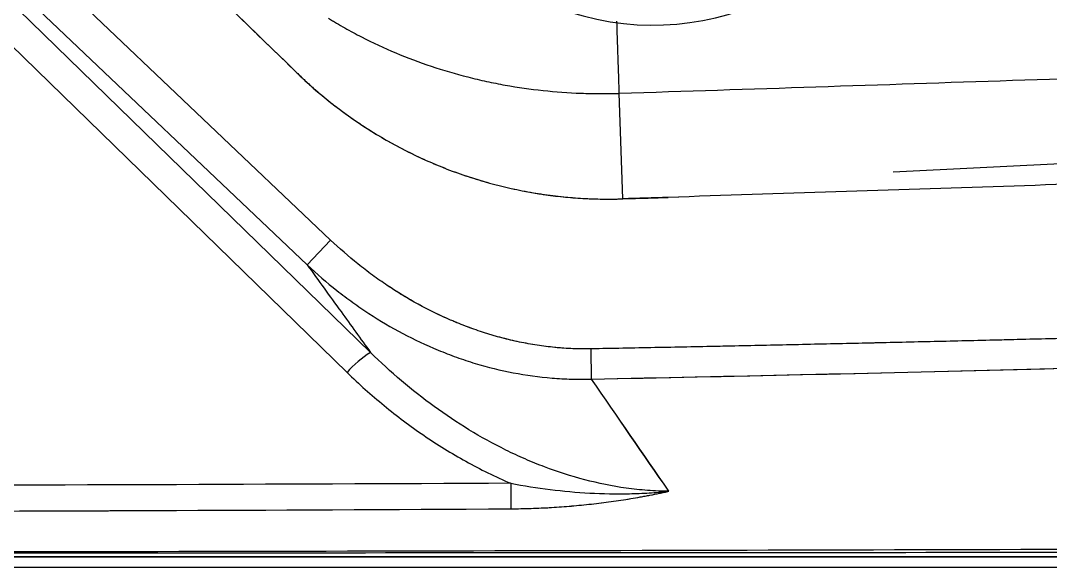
# Model space of a CAD drawing. Extents: x 412 to 492, y 622 to 766.
# Drawn here: x 458.95 to 466.44, y 642.76 to 646.73 of the extents above; entities that cross this region are included whole.
import ezdxf

# ---------------------------------------------------------------- set-up
doc = ezdxf.new("R2010")
doc.units = 0
doc.header["$MEASUREMENT"] = 0
doc.layers.add('1', color=4, linetype='Continuous')
doc.layers.add('GEOMETRY', color=4, linetype='Continuous', lineweight=25)

# ---------------------------------------------------------------- blocks, each defined once
blk = doc.blocks.new('2024 Beam 220V LL')
at = {"layer": 'GEOMETRY'}
for p, q in [((49.2512, 2.3777), (46.0107, 5.454)), ((45.8399, 5.2741), (49.0804, 2.1978)), ((49.5415, 1.5615), (45.7841, 5.2153)), ((45.6133, 5.0702), (49.3706, 1.4163)), ((65.6728, 3.4941), (53.3406, 2.8702)), ((51.3754, 2.6769), (51.3503, 3.4436)), ((49.2512, 2.3777), (49.0804, 2.1978)), ((51.1486, 1.368), (51.1445, 1.587)), ((77.49, 0), (2.898, 0))]:
    blk.add_line(p, q, dxfattribs=at)
at = {"layer": 'GEOMETRY', "flags": 128}
blk.add_lwpolyline([(51.3754, 2.6769), (51.5603, 2.6829), (51.7055, 2.6877)], dxfattribs=at)
at = {"layer": 'GEOMETRY'}
for centre, radius, start, end in [((51.594, 5.894), 1.955, 165, 75), ((49.9393, 0.9202), 0.7547, 121.81403, 138.8968), ((237.0378, 1.5048), 186.4791, 180.274594, 180.33158)]:
    blk.add_arc(centre, radius, start, end, dxfattribs=at)
for points, knots in [([(46.5277, 5.9959), (46.7822, 5.7492), (47.3121, 5.2357), (48.1381, 4.4346), (48.7095, 3.8801), (49.0057, 3.5928)], [0, 0, 0, 0, 0.308013, 0.641347, 1, 1, 1, 1]), ([(49.2349, 3.9892), (49.2398, 3.9862), (49.2448, 3.9831), (49.2547, 3.9771), (49.2695, 3.9681), (49.3042, 3.9474), (49.3342, 3.9301), (49.3944, 3.8961), (49.4349, 3.8744), (49.5575, 3.8115), (49.6407, 3.7728), (49.8944, 3.6664), (50.0691, 3.608), (50.2943, 3.5506), (50.3396, 3.5399), (50.4303, 3.5203), (50.4757, 3.5113), (50.6123, 3.4868), (50.7038, 3.4738), (50.8873, 3.4541), (50.9794, 3.4475), (51.1181, 3.4424), (51.1644, 3.4415), (51.234, 3.4413), (51.2688, 3.4416), (51.3095, 3.4424), (51.327, 3.4428), (51.3386, 3.4432), (51.3445, 3.4433), (51.3503, 3.4435)], [0, 0, 0, 0, 0.007813, 0.007813, 0.015625, 0.03125, 0.0625, 0.0625, 0.125, 0.125, 0.25, 0.25, 0.5, 0.5, 0.5625, 0.5625, 0.625, 0.625, 0.75, 0.75, 0.875, 0.875, 0.9375, 0.9375, 0.96875, 0.984375, 0.992187, 0.992187, 1, 1, 1, 1]), ([(51.3503, 3.4437), (51.3486, 3.4921), (51.3454, 3.5891), (51.3393, 3.7711), (51.3348, 3.9056), (51.3328, 3.9668)], [0, 0, 0, 0, 0.352712, 0.705424, 1, 1, 1, 1]), ([(51.3503, 3.4437), (52.3034, 3.4752), (53.2565, 3.5066), (54.6862, 3.5538), (55.1627, 3.5695), (56.1158, 3.6007), (56.5924, 3.6164), (57.0689, 3.6329)], [0, 0, 0, 0, 0.5, 0.5, 0.75, 0.75, 1, 1, 1, 1]), ([(49.0057, 3.5928), (49.0144, 3.5844), (49.0318, 3.5675), (49.0583, 3.5427), (49.0851, 3.5182), (49.112, 3.4939), (49.1393, 3.47), (49.1668, 3.4465), (49.1945, 3.4232), (49.2225, 3.4002), (49.2507, 3.3776), (49.2792, 3.3553), (49.308, 3.3333), (49.337, 3.3116), (49.3662, 3.2902), (49.3957, 3.2692), (49.4255, 3.2485), (49.4555, 3.2281), (49.4857, 3.208), (49.5518, 3.1652), (49.6552, 3.1025), (49.7988, 3.0251), (49.9461, 2.955), (50.0968, 2.8924), (50.2505, 2.8374), (50.4066, 2.7902), (50.565, 2.7509), (50.6955, 2.7254), (50.7971, 2.7093), (50.869, 2.6995), (50.941, 2.6914), (51.0132, 2.6849), (51.0854, 2.68), (51.1577, 2.6767), (51.2302, 2.6751), (51.3028, 2.675), (51.3511, 2.6762), (51.3754, 2.6769)], [0, 0, 0, 0, 0.013928, 0.027843, 0.041746, 0.055638, 0.069522, 0.083398, 0.09727, 0.111138, 0.125005, 0.138871, 0.152739, 0.166611, 0.180488, 0.194372, 0.208265, 0.222169, 0.236084, 0.250013, 0.312586, 0.375003, 0.437423, 0.500002, 0.562575, 0.624992, 0.687411, 0.74999, 0.777833, 0.805628, 0.833387, 0.861127, 0.888859, 0.916599, 0.94436, 0.972156, 1, 1, 1, 1]), ([(49.0057, 3.5928), (49.1623, 3.4408), (49.3325, 3.3059), (49.7001, 3.0706), (49.8938, 2.9724), (50.3009, 2.815), (50.5103, 2.7574), (50.9406, 2.6844), (51.1572, 2.6697), (51.3754, 2.6769)], [0, 0, 0, 0, 0.25, 0.25, 0.5, 0.5, 0.75, 0.75, 1, 1, 1, 1]), ([(58.6912, 2.9224), (57.989, 2.8961), (57.2866, 2.8712), (56.1759, 2.8339), (55.7687, 2.8207), (54.9566, 2.7942), (54.5503, 2.7809), (53.331, 2.7409), (52.4082, 2.7107), (51.4854, 2.6805), (51.3754, 2.6769)], [0.8123063, 0.8123063, 0.8123063, 0.8123063, 0.8654686, 0.8654686, 0.8963782, 0.8963782, 0.9272878, 0.9272878, 0.989107, 0.9974792, 0.9974792, 0.9974792, 0.9974792]), ([(58.6912, 2.9224), (57.989, 2.8961), (57.2866, 2.8712), (56.1759, 2.8339), (55.7687, 2.8207), (54.9566, 2.7942), (54.5503, 2.7809), (53.331, 2.7409), (52.5182, 2.7143), (51.7055, 2.6877)], [0.8123063, 0.8123063, 0.8123063, 0.8123063, 0.8654686, 0.8654686, 0.8963782, 0.8963782, 0.9272878, 0.9272878, 0.989107, 0.989107, 0.989107, 0.989107]), ([(51.1486, 1.368), (53.1362, 1.4074), (55.2729, 1.4606), (57.7004, 1.5375), (57.8436, 1.5421), (58.1334, 1.5515), (58.2797, 1.5563), (58.7228, 1.571), (59.0239, 1.5813), (59.6373, 1.6028), (59.9497, 1.6139), (60.4266, 1.6315), (60.587, 1.6374), (60.9106, 1.6496), (61.0732, 1.6558), (61.9048, 1.6879), (62.6257, 1.7169), (63.5965, 1.7583), (63.7941, 1.7668), (64.0957, 1.78), (64.1971, 1.7845), (64.3506, 1.7913), (64.4023, 1.7936), (64.5099, 1.7984), (64.5653, 1.8009), (65.0786, 1.8239), (65.6384, 1.8497), (66.6334, 1.8975), (66.991, 1.9151), (67.4223, 1.9367), (67.4706, 1.9391), (67.568, 1.944), (67.6174, 1.9465), (67.7647, 1.954), (67.8611, 1.9589), (68.1454, 1.9735), (68.328, 1.9829), (69.2071, 2.0289), (69.8012, 2.0614), (70.4074, 2.0951), (70.5219, 2.1015), (70.6833, 2.1106), (70.7354, 2.1136), (70.8362, 2.1193), (70.8847, 2.122), (71.1211, 2.1355), (71.3076, 2.1462), (71.8592, 2.1782), (72.2164, 2.1993), (72.9098, 2.2409), (73.246, 2.2614), (73.7345, 2.2916), (73.8947, 2.3016), (74.131, 2.3165), (74.2099, 2.3215), (74.3621, 2.3311), (74.4354, 2.3357), (75.0708, 2.3762), (75.4589, 2.4018), (75.7763, 2.4227), (75.838, 2.4268), (75.8578, 2.4281), (75.8595, 2.4283), (75.8634, 2.4285), (75.8653, 2.4286), (75.871, 2.429), (75.8749, 2.4293), (75.8864, 2.43), (75.894, 2.4306), (75.9323, 2.4331), (75.9628, 2.4351), (76.0544, 2.4412), (76.1151, 2.4453), (76.2968, 2.4573), (76.4167, 2.4653), (76.6503, 2.4808), (76.7645, 2.4884), (77.0972, 2.5106), (77.3063, 2.5247), (77.5024, 2.5383)], [0, 0, 0, 0, 0.125, 0.125, 0.132812, 0.132812, 0.140625, 0.140625, 0.15625, 0.15625, 0.171875, 0.171875, 0.179688, 0.179688, 0.1875, 0.1875, 0.21875, 0.21875, 0.226562, 0.226562, 0.230469, 0.230469, 0.232422, 0.232422, 0.234375, 0.234375, 0.25, 0.25, 0.257812, 0.257812, 0.258789, 0.258789, 0.259766, 0.259766, 0.261719, 0.261719, 0.265625, 0.265625, 0.28125, 0.28125, 0.285156, 0.285156, 0.287109, 0.287109, 0.289062, 0.289062, 0.296875, 0.296875, 0.3125, 0.3125, 0.328125, 0.328125, 0.335938, 0.335938, 0.339844, 0.339844, 0.34375, 0.34375, 0.375, 0.375, 0.390625, 0.390625, 0.392578, 0.392578, 0.394531, 0.394531, 0.398438, 0.398438, 0.40625, 0.40625, 0.4375, 0.4375, 0.5, 0.5, 0.625, 0.625, 0.75, 0.75, 1, 1, 1, 1]), ([(51.1486, 1.368), (55.2384, 1.4491), (59.3263, 1.5762), (67.4985, 1.9247), (71.5827, 2.1463), (75.6651, 2.4154)], [0, 0, 0, 0, 0.5, 0.5, 1, 1, 1, 1]), ([(51.1445, 1.587), (51.0559, 1.5853), (50.9683, 1.589), (50.7948, 1.606), (50.709, 1.6193), (50.5389, 1.6549), (50.4546, 1.6771), (50.3294, 1.7171), (50.2879, 1.7315), (50.2052, 1.7625), (50.1643, 1.779), (49.9626, 1.866), (49.8094, 1.9502), (49.627, 2.0721), (49.591, 2.0973), (49.5199, 2.1494), (49.4848, 2.1763), (49.3816, 2.259), (49.3153, 2.317), (49.2512, 2.3777)], [0, 0, 0, 0, 0.125, 0.125, 0.25, 0.25, 0.375, 0.375, 0.4375, 0.4375, 0.5, 0.5, 0.75, 0.75, 0.8125, 0.8125, 0.875, 0.875, 1, 1, 1, 1]), ([(51.1445, 1.587), (51.101, 1.5862), (51.0573, 1.5866), (50.9916, 1.5893), (50.9697, 1.5904), (50.9367, 1.5927), (50.9257, 1.5936), (50.9036, 1.5954), (50.8923, 1.5964), (50.8387, 1.6017), (50.7958, 1.6071), (50.7314, 1.617), (50.7099, 1.6206), (50.6669, 1.6284), (50.6451, 1.6326), (50.5816, 1.6459), (50.5394, 1.6559), (50.4552, 1.6781), (50.4128, 1.6905), (50.3296, 1.7171), (50.2882, 1.7314), (50.2264, 1.7546), (50.2059, 1.7626), (50.1751, 1.775), (50.1649, 1.7792), (50.1444, 1.7877), (50.134, 1.7921), (50.0841, 1.8137), (50.0445, 1.8319), (49.9854, 1.8607), (49.9658, 1.8705), (49.9268, 1.8907), (49.907, 1.9012), (49.8498, 1.9325), (49.812, 1.9543), (49.7372, 1.9997), (49.6999, 2.0234), (49.627, 2.0721), (49.5911, 2.0973), (49.5201, 2.1493), (49.4847, 2.1764), (49.3819, 2.2588), (49.3155, 2.3168), (49.2512, 2.3777)], [0, 0, 0, 0, 0.0625, 0.0625, 0.09375, 0.09375, 0.109375, 0.109375, 0.125, 0.125, 0.1875, 0.1875, 0.21875, 0.21875, 0.25, 0.25, 0.3125, 0.3125, 0.375, 0.375, 0.4375, 0.4375, 0.46875, 0.46875, 0.484375, 0.484375, 0.5, 0.5, 0.5625, 0.5625, 0.59375, 0.59375, 0.625, 0.625, 0.6875, 0.6875, 0.75, 0.75, 0.8125, 0.8125, 0.875, 0.875, 1, 1, 1, 1]), ([(49.0804, 2.1978), (49.1502, 2.1323), (49.2226, 2.07), (49.3353, 1.9813), (49.3736, 1.9525), (49.4512, 1.8968), (49.4905, 1.8698), (49.6897, 1.7399), (49.8571, 1.6509), (50.0772, 1.5599), (50.1218, 1.5426), (50.212, 1.5104), (50.2573, 1.4955), (50.394, 1.4542), (50.4861, 1.4315), (50.6722, 1.3957), (50.7663, 1.3827), (50.9089, 1.3711), (50.9568, 1.3685), (51.0527, 1.3662), (51.1007, 1.3664), (51.1486, 1.368)], [0, 0, 0, 0, 0.125, 0.125, 0.1875, 0.1875, 0.25, 0.25, 0.5, 0.5, 0.5625, 0.5625, 0.625, 0.625, 0.75, 0.75, 0.875, 0.875, 0.9375, 0.9375, 1, 1, 1, 1]), ([(49.0804, 2.1978), (49.1625, 2.0844), (49.2447, 1.971), (49.3269, 1.8575), (49.3984, 1.7588), (49.4699, 1.6602), (49.5415, 1.5615)], [0.00670836, 0.00670836, 0.00670836, 0.00670836, 0.02589498, 0.02589498, 0.02589498, 0.04257283, 0.04257283, 0.04257283, 0.04257283]), ([(63.1514, 1.9427), (62.9983, 1.9366), (62.6922, 1.9243), (62.2329, 1.9063), (61.7733, 1.8887), (61.3136, 1.8715), (60.8536, 1.8546), (60.3934, 1.8381), (59.933, 1.822), (59.4724, 1.8063), (59.0116, 1.7909), (58.5505, 1.776), (58.0893, 1.7613), (57.6278, 1.7471), (57.1661, 1.7332), (56.7042, 1.7197), (56.2421, 1.7066), (55.7797, 1.6939), (55.3172, 1.6815), (54.8544, 1.6695), (54.3914, 1.6579), (53.9282, 1.6466), (53.4648, 1.6357), (53.0011, 1.6252), (52.5373, 1.6151), (52.0732, 1.6053), (51.6089, 1.5959), (51.2993, 1.59), (51.1445, 1.587)], [0, 0, 0, 0, 0.0382498, 0.0765163, 0.1147996, 0.1530996, 0.1914165, 0.2297502, 0.2681007, 0.3064682, 0.3448526, 0.3832539, 0.4216721, 0.4601074, 0.4985597, 0.537029, 0.5755154, 0.6140189, 0.6525396, 0.6910773, 0.7296323, 0.7682044, 0.8067938, 0.8454005, 0.8840244, 0.9226656, 0.9613241, 1, 1, 1, 1]), ([(51.7105, 0.5527), (51.6586, 0.5531), (51.6069, 0.5552), (51.5035, 0.5629), (51.4519, 0.5685), (51.2984, 0.5899), (51.198, 0.6104), (51.0003, 0.6621), (50.9031, 0.6934), (50.7596, 0.7477), (50.7121, 0.767), (50.6179, 0.8081), (50.5711, 0.8298), (50.4332, 0.8979), (50.344, 0.9471), (50.1708, 1.0525), (50.0867, 1.1087), (49.8414, 1.2867), (49.6871, 1.4182), (49.5415, 1.5615)], [0, 0, 0, 0, 0.0625, 0.0625, 0.125, 0.125, 0.25, 0.25, 0.375, 0.375, 0.4375, 0.4375, 0.5, 0.5, 0.625, 0.625, 0.75, 0.75, 1, 1, 1, 1]), ([(49.3706, 1.4163), (49.4577, 1.3316), (49.5476, 1.2512), (49.7334, 1.0987), (49.8292, 1.0267), (50.027, 0.8917), (50.129, 0.8286), (50.3397, 0.7122), (50.4483, 0.6589), (50.5608, 0.6111)], [0, 0, 0, 0, 0.25, 0.25, 0.5, 0.5, 0.75, 0.75, 1, 1, 1, 1]), ([(50.5608, 0.6111), (47.1052, 0.5944), (43.6496, 0.5864), (36.7384, 0.5864), (33.2828, 0.5944), (29.8272, 0.6111)], [0, 0, 0, 0, 0.5, 0.5, 1, 1, 1, 1]), ([(50.5608, 0.6111), (50.6562, 0.5928), (50.7518, 0.5777), (50.943, 0.554), (51.0388, 0.5454), (51.2307, 0.535), (51.3268, 0.5332), (51.4713, 0.5362), (51.5193, 0.5381), (51.5912, 0.5425), (51.6151, 0.5441), (51.651, 0.5471), (51.6629, 0.5481), (51.6867, 0.5503), (51.6987, 0.5515), (51.7105, 0.5527)], [0, 0, 0, 0, 0.25, 0.25, 0.5, 0.5, 0.75, 0.75, 0.875, 0.875, 0.9375, 0.9375, 0.96875, 0.96875, 1, 1, 1, 1]), ([(50.5618, 0.4256), (50.6614, 0.4261), (50.7599, 0.4295), (50.9552, 0.4411), (51.0519, 0.4494), (51.2437, 0.4709), (51.3387, 0.4841), (51.4799, 0.5073), (51.5267, 0.5157), (51.5961, 0.529), (51.6191, 0.5335), (51.6536, 0.5406), (51.6707, 0.5441), (51.6878, 0.5478), (51.6992, 0.5502), (51.7049, 0.5515), (51.7105, 0.5527)], [0, 0, 0, 0, 0.25, 0.25, 0.5, 0.5, 0.75, 0.75, 0.875, 0.875, 0.9375, 0.9375, 0.96875, 0.984375, 0.984375, 1, 1, 1, 1]), ([(50.5618, 0.4256), (50.6107, 0.4259), (50.6598, 0.4268), (50.7337, 0.4292), (50.7584, 0.4302), (50.7955, 0.4319), (50.8079, 0.4325), (50.8327, 0.4338), (50.8455, 0.4346), (50.9058, 0.4382), (50.9542, 0.4417), (51.0268, 0.4479), (51.051, 0.4501), (51.0994, 0.4549), (51.124, 0.4575), (51.1954, 0.4655), (51.243, 0.4715), (51.3143, 0.4813), (51.338, 0.4847), (51.3855, 0.4919), (51.4095, 0.4957), (51.4562, 0.5034), (51.4796, 0.5074), (51.5146, 0.5137), (51.5263, 0.5158), (51.5496, 0.5201), (51.5616, 0.5223), (51.6185, 0.5332), (51.6644, 0.5426), (51.7105, 0.5527)], [0, 0, 0, 0, 0.125, 0.125, 0.1875, 0.1875, 0.21875, 0.21875, 0.25, 0.25, 0.375, 0.375, 0.4375, 0.4375, 0.5, 0.5, 0.625, 0.625, 0.6875, 0.6875, 0.75, 0.75, 0.8125, 0.8125, 0.84375, 0.84375, 0.875, 0.875, 1, 1, 1, 1]), ([(29.8262, 0.4256), (33.2821, 0.4067), (36.738, 0.3976), (43.6499, 0.3976), (47.1059, 0.4067), (50.5618, 0.4256)], [0, 0, 0, 0, 0.5, 0.5, 1, 1, 1, 1]), ([(29.8262, 0.4256), (30.6959, 0.4208), (31.563, 0.4167), (32.8591, 0.4115), (33.2904, 0.4099), (33.9362, 0.4077), (34.1512, 0.407), (34.4735, 0.406), (34.5809, 0.4057), (34.7419, 0.4053), (34.7956, 0.4051), (34.876, 0.4049), (34.9028, 0.4048), (34.9565, 0.4047), (34.983, 0.4046), (36.7416, 0.3999), (38.4703, 0.3976), (41.0558, 0.3976), (41.9189, 0.3982), (43.215, 0.3999), (43.6473, 0.4006), (44.2961, 0.4019), (44.5124, 0.4024), (44.8369, 0.4032), (44.9451, 0.4034), (45.1074, 0.4038), (45.1615, 0.404), (45.2427, 0.4042), (45.2697, 0.4043), (45.3238, 0.4044), (45.3511, 0.4045), (47.0936, 0.4091), (48.8223, 0.4161), (50.5618, 0.4256)], [0, 0, 0, 0, 0.125, 0.125, 0.1875, 0.1875, 0.21875, 0.21875, 0.234375, 0.234375, 0.242188, 0.242188, 0.246094, 0.246094, 0.25, 0.25, 0.5, 0.5, 0.625, 0.625, 0.6875, 0.6875, 0.71875, 0.71875, 0.734375, 0.734375, 0.742188, 0.742188, 0.746094, 0.746094, 0.75, 0.75, 1, 1, 1, 1]), ([(2.8981, 0.0738), (2.9224, 0.0738), (2.9467, 0.0738), (2.9952, 0.0738), (3.0681, 0.0738), (3.238, 0.0738), (3.578, 0.0739), (4.2578, 0.0739), (5.6176, 0.0741), (6.7831, 0.0742), (9.1141, 0.0744), (10.6681, 0.0746), (15.3301, 0.075), (18.438, 0.0752), (27.762, 0.0758), (33.978, 0.076), (46.41, 0.076), (52.626, 0.0758), (61.95, 0.0752), (65.0579, 0.075), (69.7199, 0.0746), (71.2739, 0.0744), (73.6049, 0.0742), (74.7704, 0.0741), (76.1302, 0.0739), (76.81, 0.0739), (77.15, 0.0738), (77.3199, 0.0738), (77.3928, 0.0738), (77.4413, 0.0738), (77.4656, 0.0738), (77.4899, 0.0738)], [0, 0, 0, 0, 0.000977, 0.000977, 0.001953, 0.003906, 0.007812, 0.015625, 0.03125, 0.0625, 0.0625, 0.125, 0.125, 0.25, 0.25, 0.5, 0.5, 0.75, 0.75, 0.875, 0.875, 0.9375, 0.9375, 0.96875, 0.984375, 0.992187, 0.996094, 0.998047, 0.999023, 0.999023, 1, 1, 1, 1]), ([(77.4406, 0.1436), (77.4376, 0.1435), (77.4346, 0.1436), (77.4285, 0.1436), (77.4194, 0.1435), (77.3982, 0.1435), (77.3558, 0.1434), (77.2709, 0.1432), (77.1012, 0.1428), (76.7617, 0.1421), (76.0827, 0.1406), (74.7247, 0.1376), (73.5608, 0.1352), (71.2329, 0.1305), (69.6809, 0.1276), (65.0251, 0.1196), (61.9212, 0.1152), (55.7135, 0.1084), (52.6096, 0.106), (46.4018, 0.1028), (43.2979, 0.102), (37.0901, 0.102), (33.9862, 0.1028), (27.7784, 0.106), (24.6746, 0.1084), (18.4668, 0.1152), (15.3629, 0.1196), (9.1551, 0.1303), (6.0513, 0.1366), (2.9474, 0.1436)], [0, 0, 0, 0, 0.000122, 0.000122, 0.000244, 0.000488, 0.000977, 0.001953, 0.003906, 0.007813, 0.015625, 0.03125, 0.0625, 0.0625, 0.125, 0.125, 0.25, 0.25, 0.375, 0.375, 0.5, 0.5, 0.625, 0.625, 0.75, 0.75, 0.875, 0.875, 1, 1, 1, 1]), ([(59.7777, 0.1475), (56.5136, 0.1349), (53.2494, 0.1253), (46.7209, 0.1108), (43.4567, 0.1058), (40.1925, 0.102)], [0, 0, 0, 0, 0.5, 0.5, 1, 1, 1, 1]), ([(65.2841, 0.0757), (65.186, 0.0757), (64.4212, 0.0757), (62.9898, 0.0756), (60.9898, 0.0756), (58.9898, 0.0756), (56.9898, 0.0757), (54.3232, 0.0757), (51.6565, 0.0758), (48.9898, 0.0758), (46.9898, 0.0759), (44.9898, 0.0759), (42.9898, 0.076), (41.3907, 0.076), (40.4583, 0.076), (40.1925, 0.076)], [0, 0, 0, 0, 0.011726, 0.091434, 0.171142, 0.25085, 0.330558, 0.410266, 0.569682, 0.64939, 0.729098, 0.808806, 0.888514, 0.968222, 1, 1, 1, 1]), ([(40.1925, 0.076), (40.1933, 0.076), (40.1941, 0.076), (43.0254, 0.076), (45.8722, 0.0759), (49.0932, 0.0758), (49.4511, 0.0758), (50.1686, 0.0758), (50.5284, 0.0758), (51.6104, 0.0757), (52.3355, 0.0757), (54.5223, 0.0756), (55.9954, 0.0755), (57.8557, 0.0754), (58.2287, 0.0754), (58.9766, 0.0754), (59.352, 0.0753), (60.4867, 0.0753), (61.253, 0.0752), (63.5817, 0.0751), (65.1735, 0.0749), (67.2126, 0.0748), (67.6229, 0.0747), (68.4484, 0.0747), (68.8652, 0.0746), (70.1323, 0.0745), (70.9974, 0.0744), (72.1042, 0.0743), (72.3268, 0.0743), (72.7747, 0.0743), (72.9998, 0.0742), (73.6815, 0.0742), (74.1437, 0.0741), (75.0836, 0.074), (75.5612, 0.074), (76.2932, 0.0739), (76.5397, 0.0739), (76.9137, 0.0739), (77.0391, 0.0739), (77.2284, 0.0738), (77.2916, 0.0738), (77.3709, 0.0738), (77.3868, 0.0738), (77.4107, 0.0738), (77.4186, 0.0738), (77.4345, 0.0738), (77.442, 0.0738), (77.4523, 0.0738), (77.4553, 0.0738), (77.4622, 0.0738), (77.4656, 0.0738), (77.476, 0.0738), (77.4829, 0.0738), (77.4899, 0.0738)], [0.4999644, 0.4999644, 0.4999644, 0.4999644, 0.5, 0.5, 0.625, 0.625, 0.640625, 0.640625, 0.65625, 0.65625, 0.6875, 0.6875, 0.75, 0.75, 0.765625, 0.765625, 0.78125, 0.78125, 0.8125, 0.8125, 0.875, 0.875, 0.890625, 0.890625, 0.90625, 0.90625, 0.9375, 0.9375, 0.9453125, 0.9453125, 0.953125, 0.953125, 0.96875, 0.96875, 0.984375, 0.984375, 0.9921875, 0.9921875, 0.9960938, 0.9960938, 0.9980469, 0.9980469, 0.9985352, 0.9985352, 0.9987793, 0.9987793, 0.9990234, 0.9990234, 0.9992676, 0.9992676, 0.9995117, 0.9995117, 1, 1, 1, 1])]:
    blk.add_open_spline(points, degree=3, knots=knots, dxfattribs=at)
for points in [[(46.5277, 5.9959), (47.2598, 5.2864), (48.0858, 4.4854), (49.0057, 3.5928)], [(63.1514, 1.9427), (59.1507, 1.7812), (55.1484, 1.6631), (51.1445, 1.587)], [(51.7105, 0.5527), (51.5227, 0.8246), (51.3354, 1.0964), (51.1486, 1.368)], [(51.7105, 0.5527), (51.5241, 0.8226), (51.3367, 1.0943), (51.1486, 1.368)]]:
    blk.add_open_spline(points, degree=3, dxfattribs=at)

msp = doc.modelspace()

# ---------------------------------------------------------------- block references
at = {"layer": '1'}
msp.add_blockref('2024 Beam 220V LL', (411.9528, 642.7586), dxfattribs=at)

doc.saveas('drawing.dxf')
